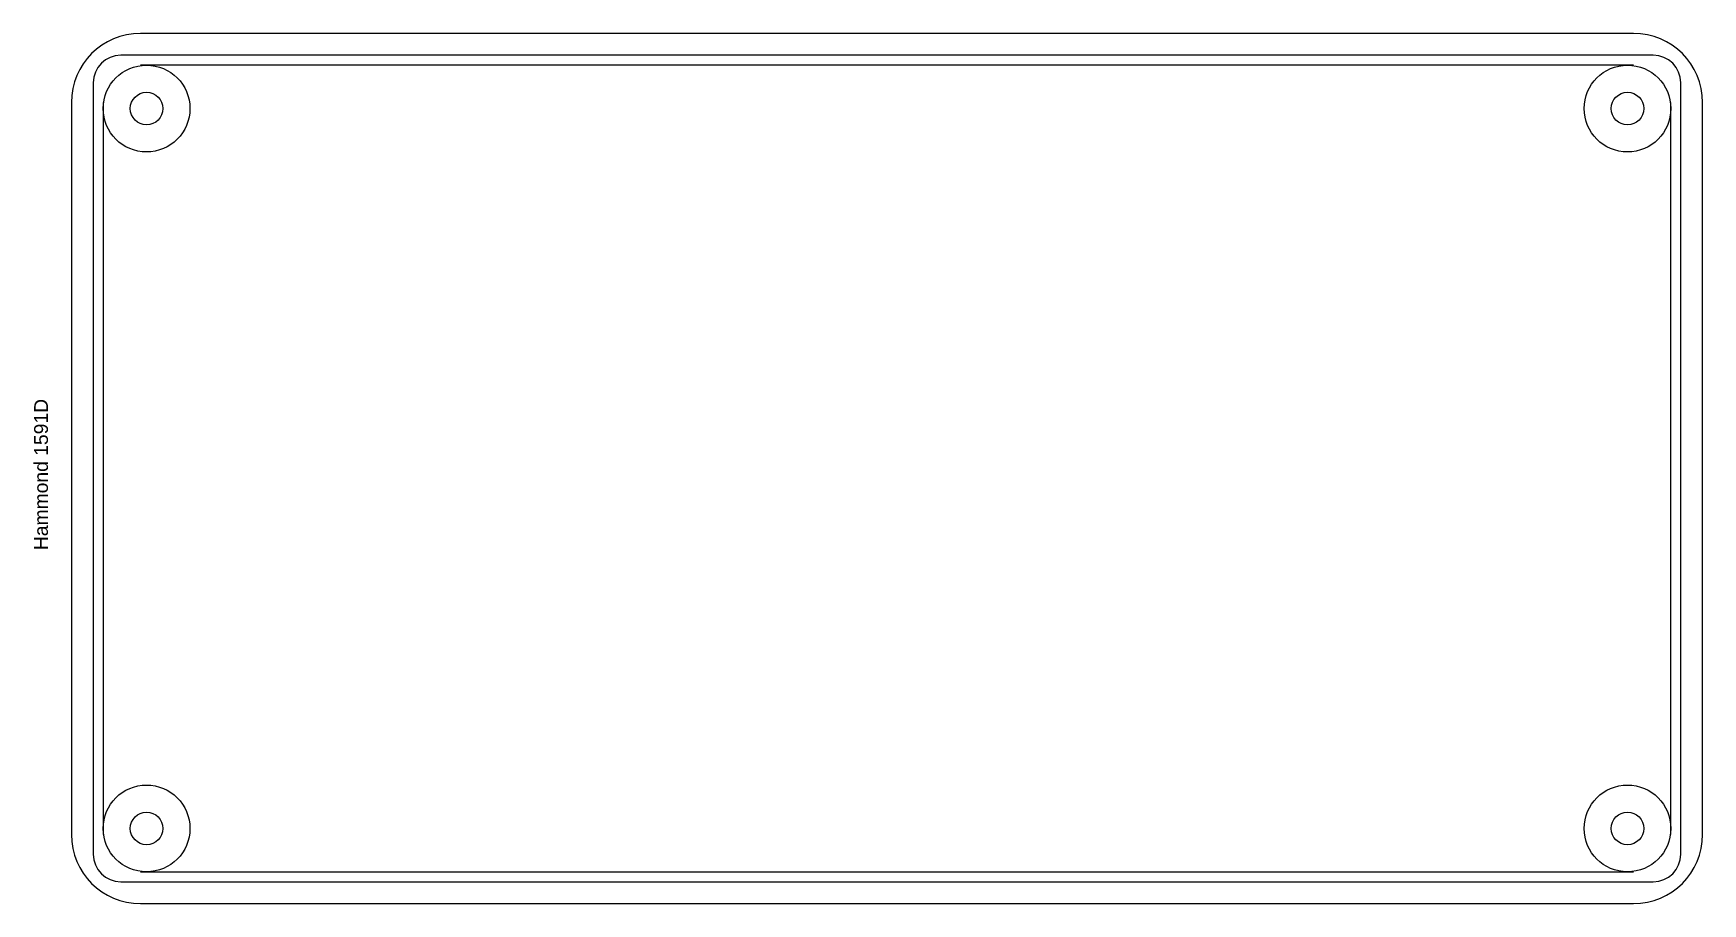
# Model space of a CAD drawing. Header units: inches. Extents: x -0.14 to 5.91, y 0 to 3.15.
import ezdxf
from ezdxf.enums import TextEntityAlignment as Align

# ---------------------------------------------------------------- set-up
doc = ezdxf.new("R2010")
doc.units = ezdxf.units.IN
doc.header["$MEASUREMENT"] = 0
doc.layers.add('Box', color=1, linetype='Continuous')
doc.styles.get("Standard").update_dxf_attribs({"font": 'arial.ttf'})

msp = doc.modelspace()

# ---------------------------------------------------------------- linework, layer by layer
at = {"layer": 'Box'}
for p, q in [((5.656, 3.15), (0.25, 3.15)), ((5.727, 3.071), (0.179, 3.071)), ((5.656, 3.035), (0.25, 3.035)), ((0.079, 2.971), (0.079, 0.179)), ((5.827, 0.179), (5.827, 2.971)), ((0, 2.9), (0, 0.25)), ((0.115, 2.9), (0.115, 0.25)), ((5.791, 0.25), (5.791, 2.9)), ((5.906, 0.25), (5.906, 2.9)), ((0.179, 0.079), (5.727, 0.079)), ((0.25, 0.115), (5.656, 0.115)), ((5.827, 0.079), (5.827, 0.079)), ((0.25, 0), (5.656, 0))]:
    msp.add_line(p, q, dxfattribs=at)
for centre, radius in [((0.272, 2.878), 0.157), ((5.634, 2.878), 0.157), ((0.272, 2.878), 0.059), ((5.634, 2.878), 0.059), ((0.272, 0.272), 0.157), ((5.634, 0.272), 0.157), ((0.272, 0.272), 0.059), ((5.634, 0.272), 0.059)]:
    msp.add_circle(centre, radius, dxfattribs=at)
for centre, radius, start, end in [((0.25, 2.9), 0.25, 90, 180), ((5.656, 2.9), 0.25, 0, 90), ((0.179, 2.971), 0.1, 90, 180), ((5.727, 2.971), 0.1, 0, 90), ((0.25, 0.25), 0.25, 180, 270), ((5.656, 0.25), 0.25, 270, 0), ((0.179, 0.179), 0.1, 180, 270), ((5.727, 0.179), 0.1, 270, 0)]:
    msp.add_arc(centre, radius, start, end, dxfattribs=at)

# ---------------------------------------------------------------- texts
msp.add_text('Hammond 1591D', height=0.05, rotation=90, dxfattribs=at).set_placement((-0.1101, 1.5531), align=Align.MIDDLE_CENTER)

doc.saveas('drawing.dxf')
